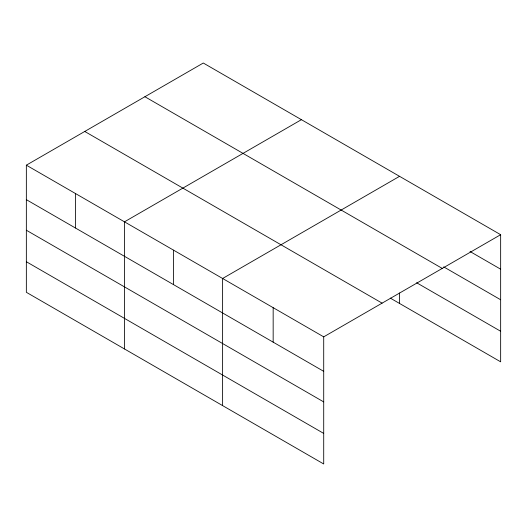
<?xml version="1.0" encoding="UTF-8"?>
<svg xmlns="http://www.w3.org/2000/svg" width="527" height="527" viewBox="0 0 527 527"><rect width="100%" height="100%" fill="white"/><g stroke="black" fill="none" stroke-linecap="round" stroke-linejoin="round"><path stroke-width="0.79" d="M323.71 401.91L323.71 336.852L26.35 165.175L26.35 292.301L323.71 463.977L323.71 401.91L26.35 230.227M390.303 298.117L500.65 361.825L500.65 234.699L203.29 63.023L26.35 165.175M301.418 119.675L124.477 221.827L124.477 348.953M399.545 176.328L222.611 278.487L222.611 405.606M323.71 336.852L500.65 234.699M470.031 251.511L500.65 269.185M443.688 266.873L500.65 299.758M144.899 96.731L442.258 268.414M416.633 282.749L500.65 331.252M84.742 131.46L382.101 303.144M26.35 199.661L323.71 371.337M26.35 261.728L323.71 433.411M399.545 292.999L399.545 303.453M273.164 307.669L273.164 342.155M173.548 250.154L173.548 284.639M75.414 193.501L75.414 227.987"/></g></svg>
